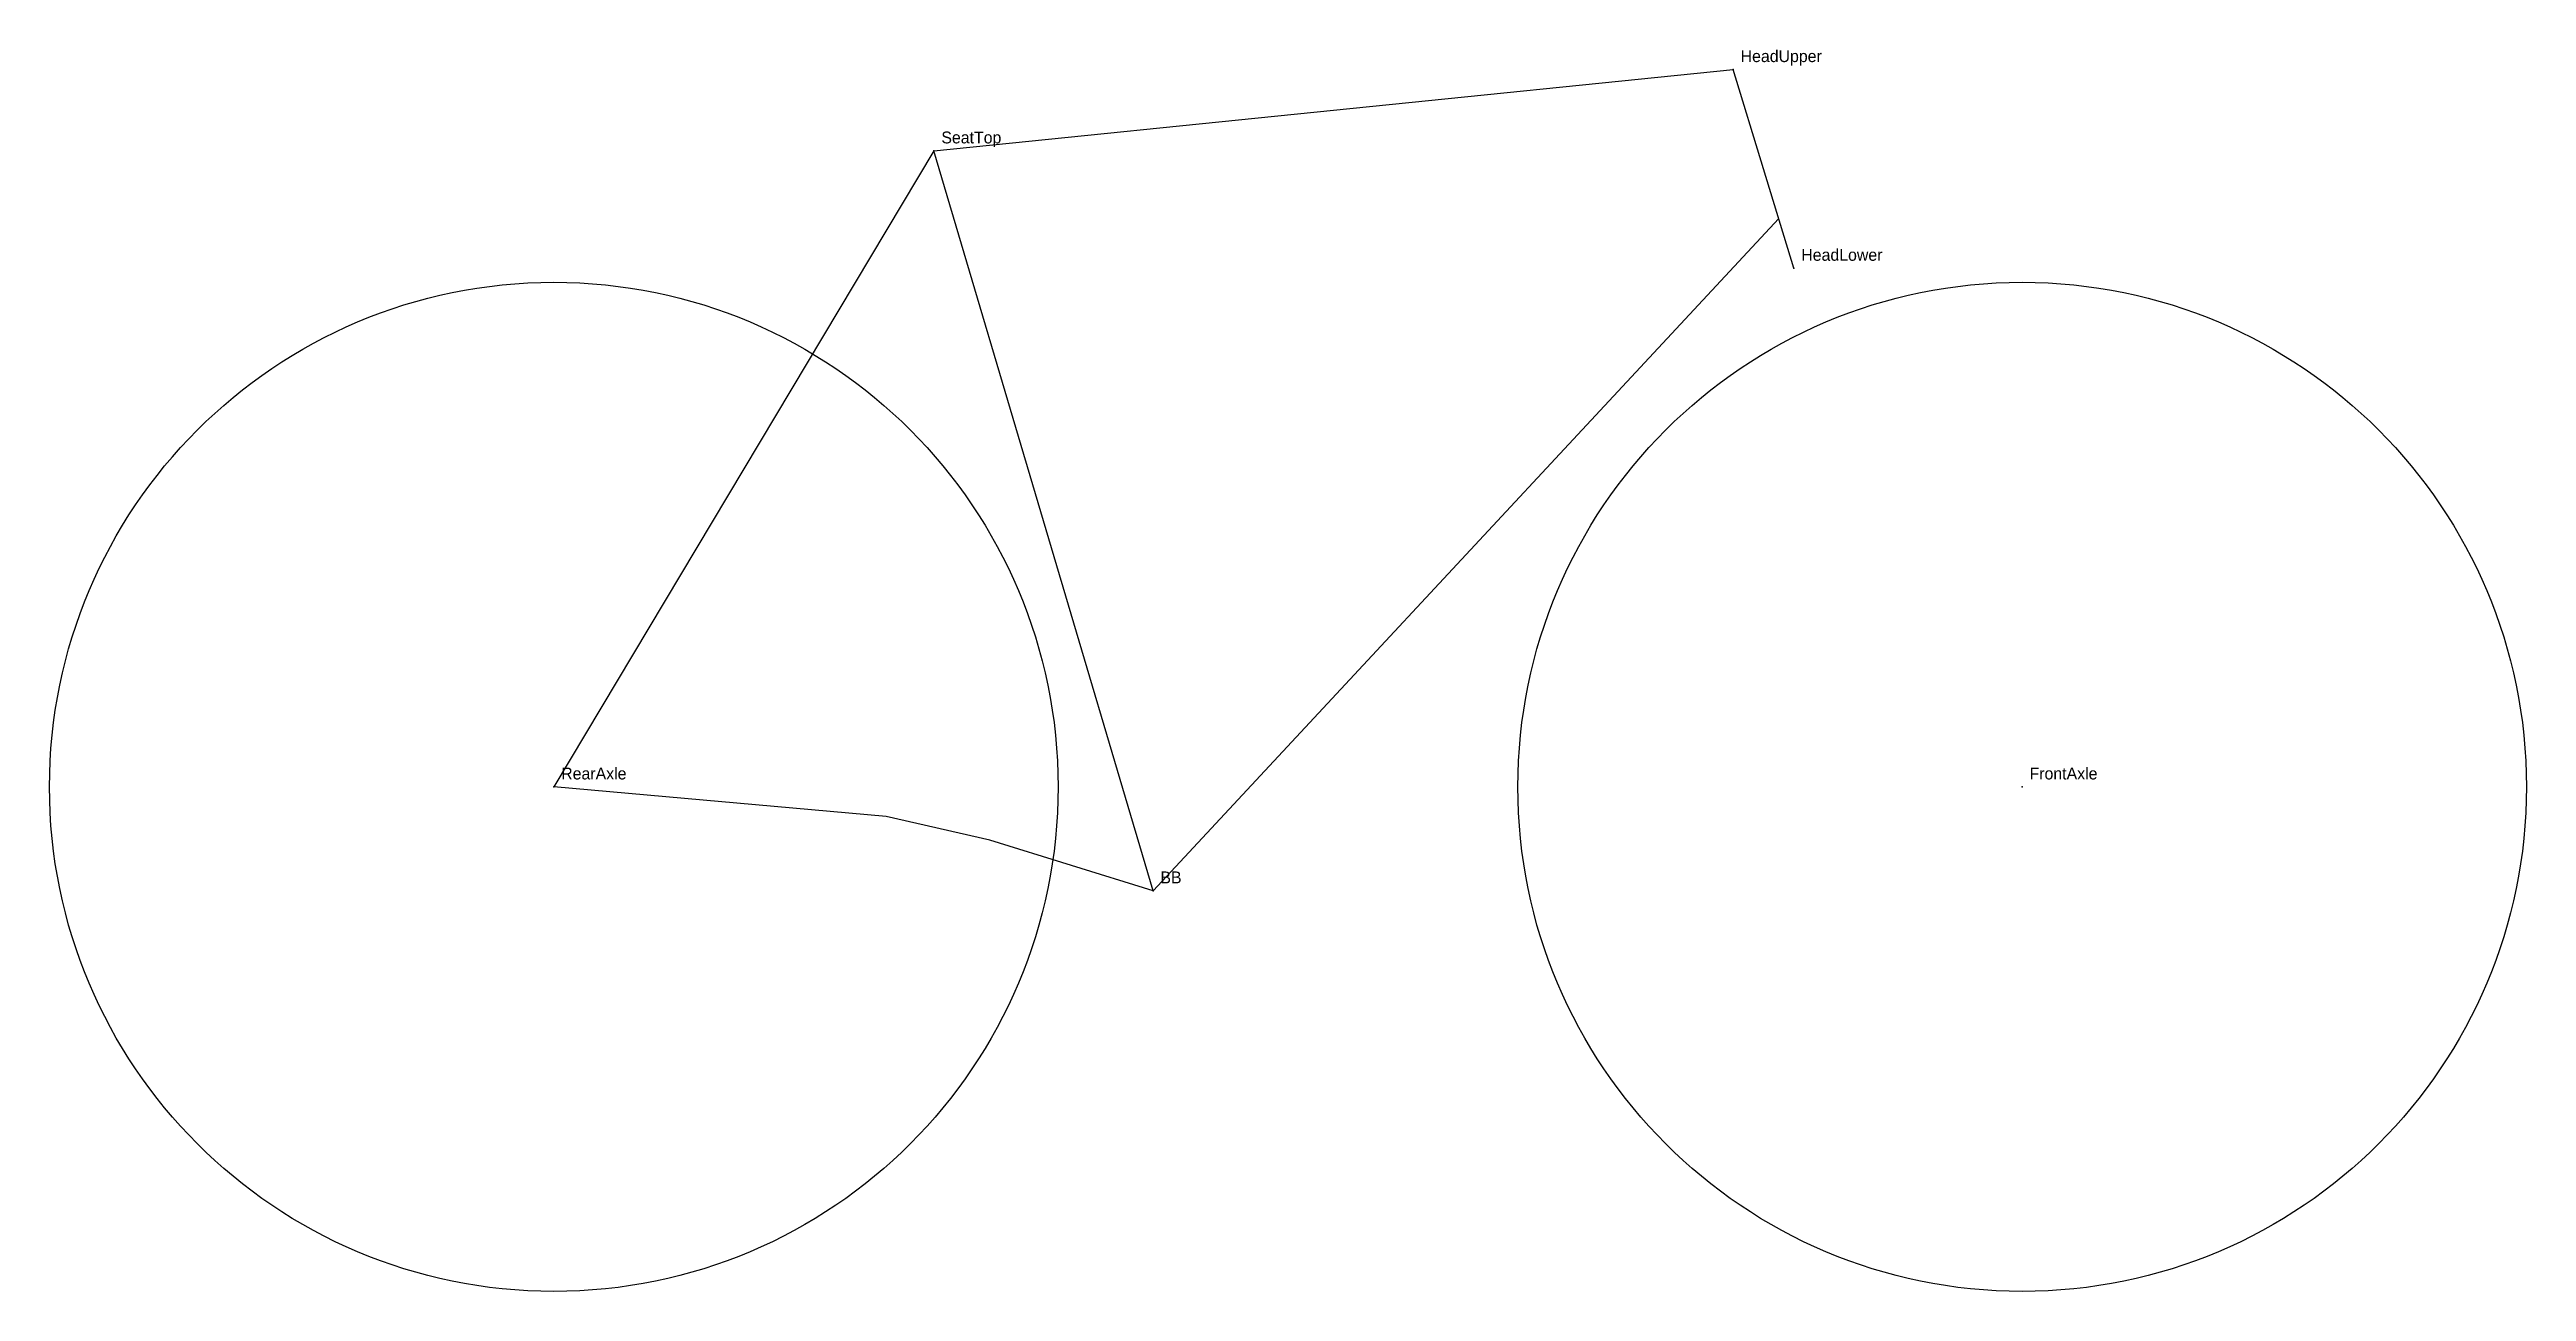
# Model space of a CAD drawing. Header units: millimetres. Extents: x -744 to 926, y -270 to 567.
import ezdxf

# ---------------------------------------------------------------- set-up
doc = ezdxf.new("R2010")
doc.units = ezdxf.units.MM
for name, color, linetype in [('FRAME_CONSTRUCTION', 4, 'Continuous'), ('REFERENCE_POINTS', 1, 'Continuous'), ('WHEEL_ENVELOPE', 8, 'Continuous')]:
    doc.layers.add(name, color=color, linetype=linetype)

msp = doc.modelspace()

# ---------------------------------------------------------------- linework, layer by layer
at = {"layer": 'FRAME_CONSTRUCTION'}
for p, q in [((-147.7, 498.6), (391.2, 553.4)), ((432.1, 419.5), (391.2, 553.4)), ((-147.7, 498.6), (-404, 70)), ((0, 0), (-147.7, 498.6)), ((0, 0), (421.9, 453)), ((-180, 50), (-404, 70)), ((-110, 34), (-180, 50)), ((0, 0), (-110, 34))]:
    msp.add_line(p, q, dxfattribs=at)
at = {"layer": 'REFERENCE_POINTS'}
for p in [(391.2, 553.4), (-147.7, 498.6), (432.1, 419.5), (-404, 70), (586, 70), (0, 0)]:
    msp.add_point(p, dxfattribs=at)
at = {"layer": 'WHEEL_ENVELOPE'}
for centre in [(-404, 70), (586, 70)]:
    msp.add_circle(centre, 340, dxfattribs=at)

# ---------------------------------------------------------------- texts
at = {"layer": 'REFERENCE_POINTS'}
for s, p in [('HeadUpper', (396.2, 558.4)), ('SeatTop', (-142.7, 503.6)), ('HeadLower', (437.1, 424.5)), ('RearAxle', (-399, 75)), ('FrontAxle', (591, 75)), ('BB', (5, 5))]:
    msp.add_text(s, height=8, dxfattribs=at).set_placement(p)

doc.saveas('drawing.dxf')
